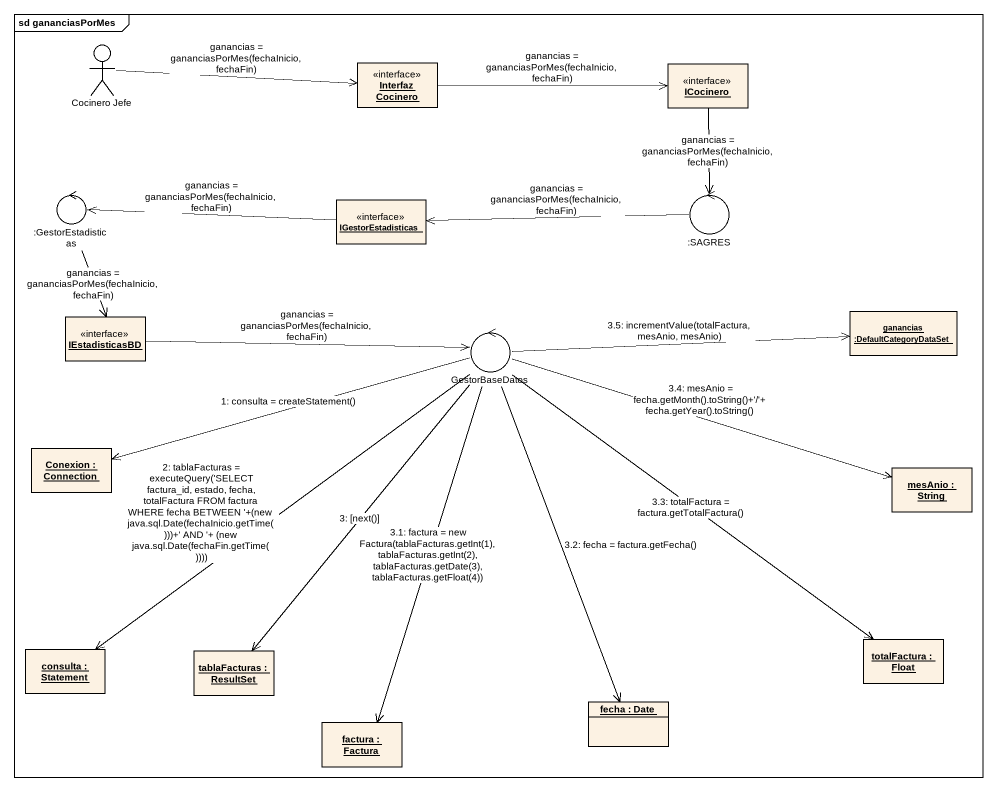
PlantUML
@startuml
mainframe sd gananciasPorMes
allowmixing
hide circle
hide empty members
actor "Cocinero Jefe" as Cocinero_Jefe
object "Interfaz Cocinero" as Interfaz_Cocinero <<interface>>
object ICocinero <<interface>>
control ":GestorEstadisticas" as GestorEstadisticas
control ":SAGRES" as SAGRES
object IGestorEstadisticas <<interface>>
object IEstadisticasBD <<interface>>
object "ganancias :DefaultCategoryDataSet" as ganancias
control GestorBaseDatos
object "Conexion : Connection" as Conexion_Connection
object "mesAnio : String" as mesAnio_String
object "totalFactura : Float" as totalFactura_Float
object "consulta : Statement" as consulta_Statement
object "tablaFacturas : ResultSet" as tablaFacturas_ResultSet
object "fecha : Date" as fecha_Date
object "factura : Factura" as factura_Factura
Cocinero_Jefe -right-> Interfaz_Cocinero : ganancias = gananciasPorMes(fechaInicio, fechaFin)
Interfaz_Cocinero -right-> ICocinero : ganancias = gananciasPorMes(fechaInicio, fechaFin)
ICocinero --> SAGRES : ganancias = gananciasPorMes(fechaInicio, fechaFin)
GestorEstadisticas --> IEstadisticasBD : ganancias = gananciasPorMes(fechaInicio, fechaFin)
SAGRES -left-> IGestorEstadisticas : ganancias = gananciasPorMes(fechaInicio, fechaFin)
IGestorEstadisticas -left-> GestorEstadisticas : ganancias = gananciasPorMes(fechaInicio, fechaFin)
IEstadisticasBD -right-> GestorBaseDatos : ganancias = gananciasPorMes(fechaInicio, fechaFin)
GestorBaseDatos -right-> ganancias : 3.5: incrementValue(totalFactura, mesAnio, mesAnio)
GestorBaseDatos -left-> Conexion_Connection : 1: consulta = createStatement()
GestorBaseDatos -right-> mesAnio_String : 3.4: mesAnio = fecha.getMonth().toString()+'/'+ fecha.getYear().toString()
GestorBaseDatos --> totalFactura_Float : 3.3: totalFactura = factura.getTotalFactura()
GestorBaseDatos --> consulta_Statement : 2: tablaFacturas = executeQuery('SELECT factura_id, estado, fecha, totalFactura FROM factura WHERE fecha BETWEEN '+(new java.sql.Date(fechaInicio.getTime()))+' AND '+ (new java.sql.Date(fechaFin.getTime())))
GestorBaseDatos --> tablaFacturas_ResultSet : 3: [next()]
GestorBaseDatos --> fecha_Date : 3.2: fecha = factura.getFecha()
GestorBaseDatos --> factura_Factura : 3.1: factura = new Factura(tablaFacturas.getInt(1), tablaFacturas.getInt(2), tablaFacturas.getDate(3), tablaFacturas.getFloat(4))
@enduml
